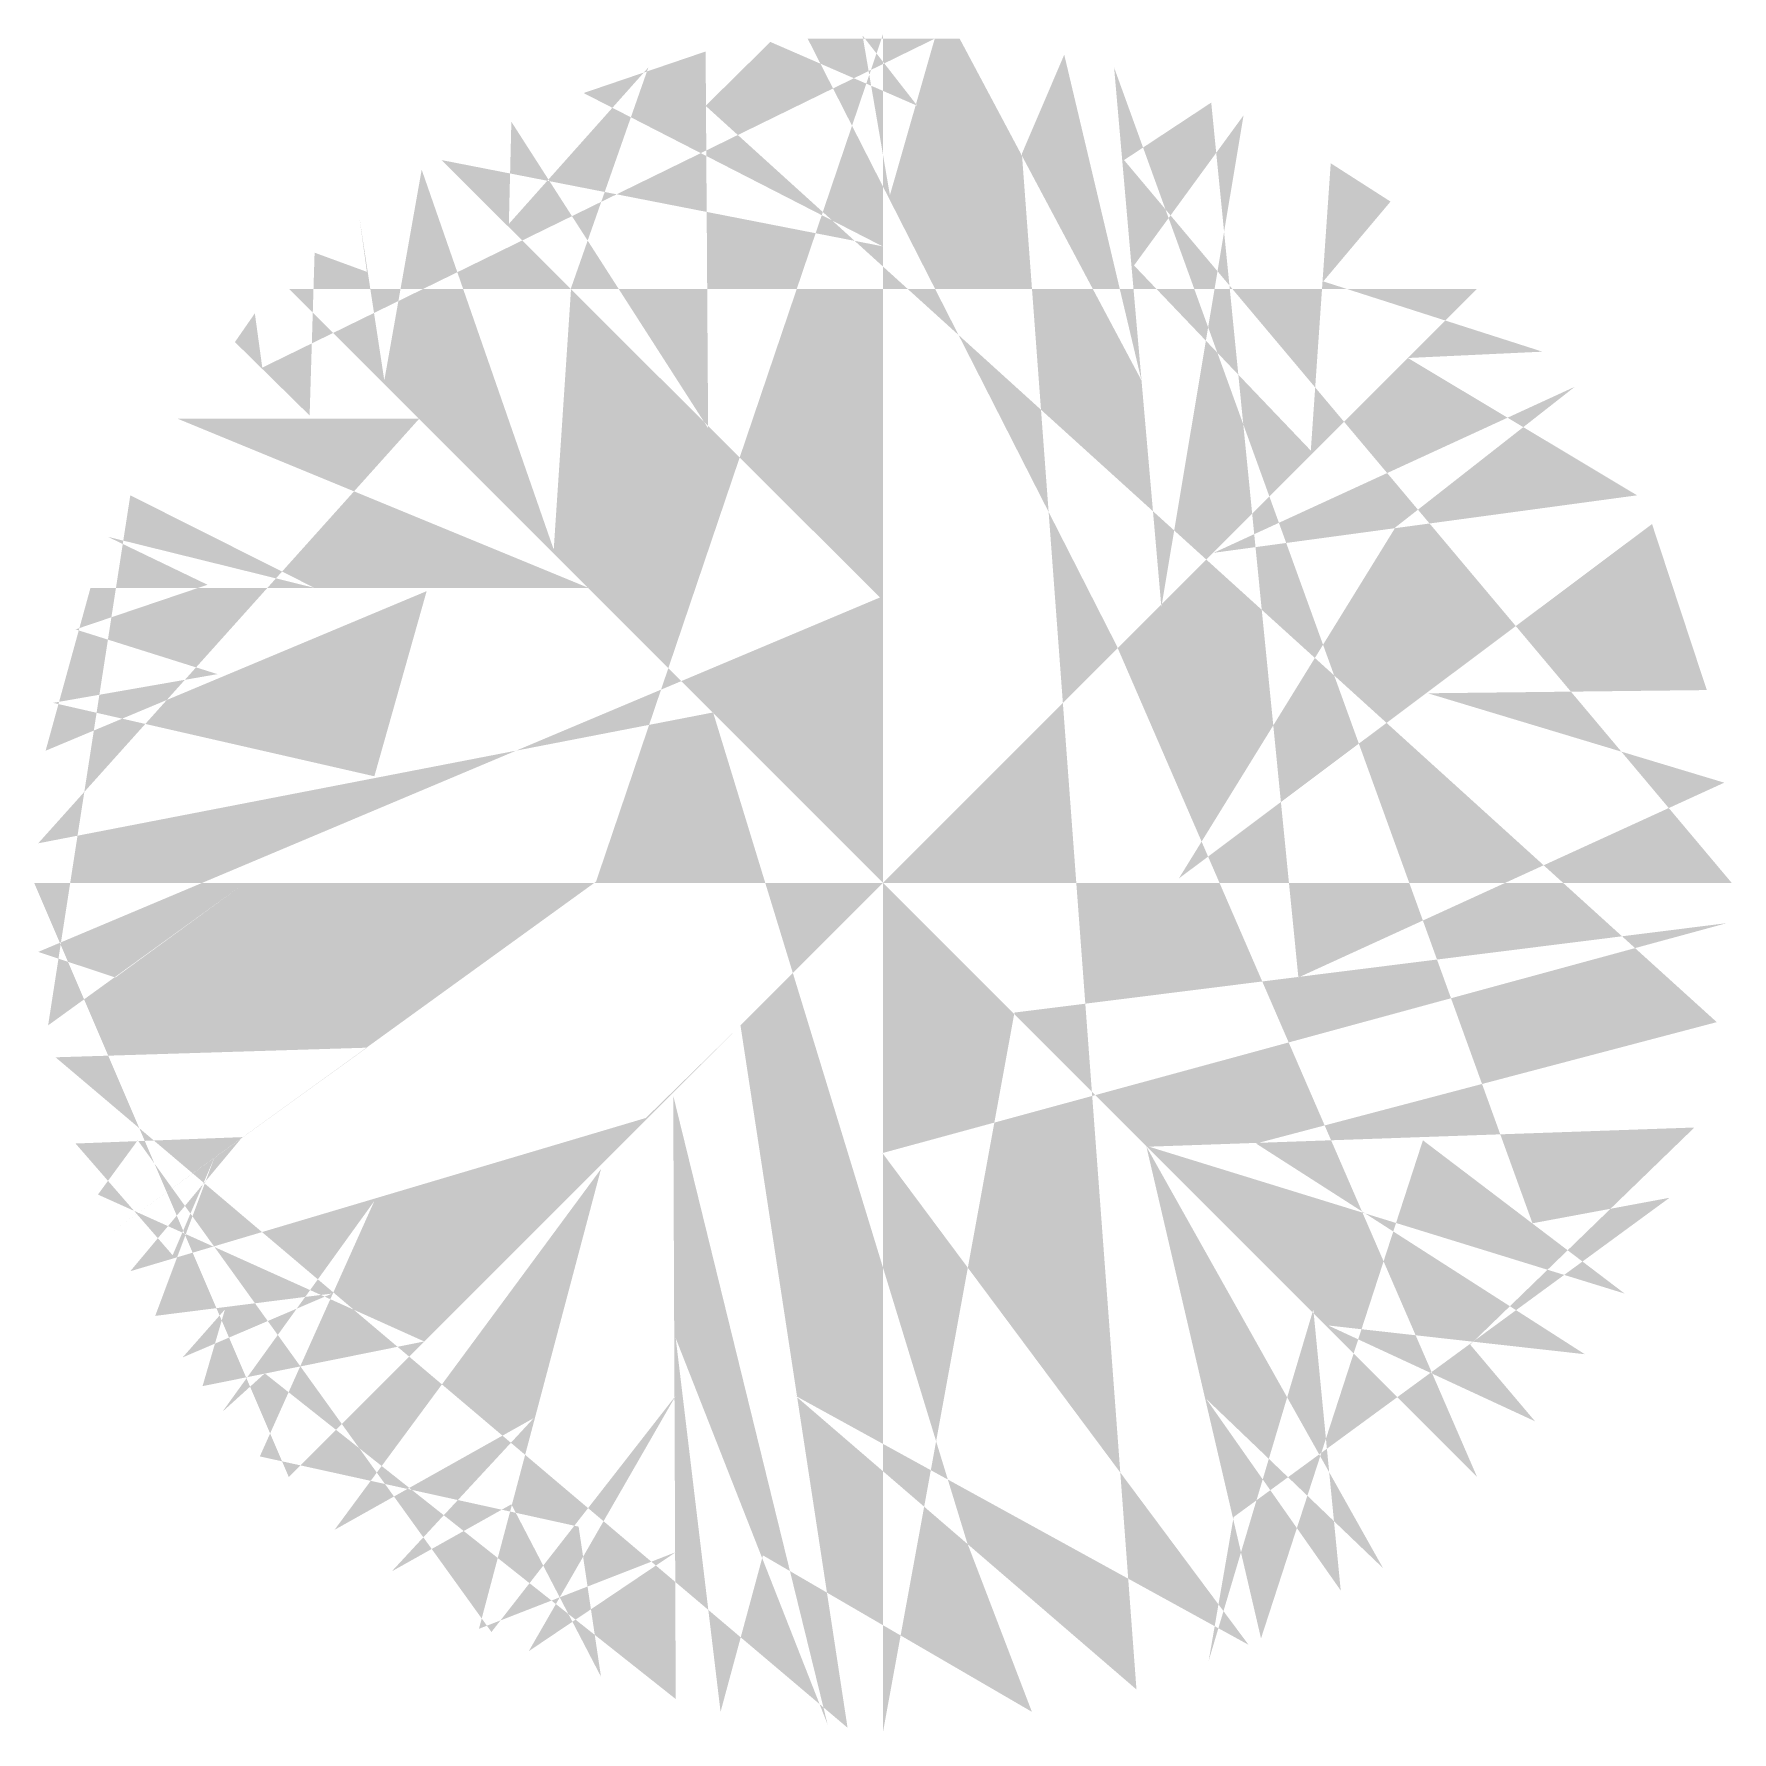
# Model space of a CAD drawing. Header units: inches. Extents: x 1352 to 5457, y 84 to 1168.
# Drawn here: x 1448.2575 to 1448.5951, y 188.6258 to 188.9634 of the extents above; entities that cross this region are included whole.
import ezdxf

# ---------------------------------------------------------------- set-up
doc = ezdxf.new("R2010")
doc.units = ezdxf.units.IN
doc.header["$MEASUREMENT"] = 0
doc.layers.add('CILL', color=250, linetype='Continuous', lineweight=9)

msp = doc.modelspace()

# ---------------------------------------------------------------- hatches: boundary and pattern name
at = {"layer": 'CILL'}
h = msp.add_hatch(color=256, dxfattribs=at)
h.set_gradient(color1=(255, 255, 0), color2=(179, 179, 0), one_color=1, tint=0.35)
edge = h.paths.add_edge_path(flags=17)
edge.add_arc((1448.42634, 188.79463), 0.16875, 0, 360)
edge = h.paths.add_edge_path(flags=17)
edge.add_arc((1448.42634, 188.79463), 0.16875, 0, 360)
edge = h.paths.add_edge_path(flags=16)
edge.add_line((1448.25759, 188.79463), (1448.59509, 188.79463))
edge = h.paths.add_edge_path(flags=16)
edge.add_line((1448.54446, 188.91276), (1448.30821, 188.67651))
edge = h.paths.add_edge_path(flags=16)
edge.add_line((1448.54446, 188.67651), (1448.30821, 188.91276))
edge = h.paths.add_edge_path(flags=16)
edge.add_line((1448.41137, 188.96249), (1448.47277, 188.84187))
edge = h.paths.add_edge_path(flags=16)
edge.add_line((1448.47772, 188.89456), (1448.44158, 188.96249))
edge = h.paths.add_edge_path(flags=16)
edge.add_line((1448.45395, 188.93963), (1448.46237, 188.95931))
edge = h.paths.add_edge_path(flags=16)
edge.add_line((1448.4089, 188.6927), (1448.47673, 188.63429))
edge = h.paths.add_edge_path(flags=16)
edge.add_line((1448.42623, 188.74094), (1448.49901, 188.64318))
edge = h.paths.add_edge_path(flags=16)
edge.add_line((1448.45247, 188.76887), (1448.59408, 188.78665))
edge = h.paths.add_edge_path(flags=16)
edge.add_line((1448.42634, 188.96338), (1448.42634, 188.62588))
edge = h.paths.add_edge_path(flags=16)
edge.add_line((1448.27273, 188.72507), (1448.36928, 188.7949))
edge = h.paths.add_edge_path(flags=16)
edge.add_line((1448.26183, 188.75998), (1448.32373, 188.76189))
edge = h.paths.add_edge_path(flags=16)
edge.add_line((1448.398, 188.76633), (1448.41929, 188.62668))
edge = h.paths.add_edge_path(flags=16)
edge.add_line((1448.27669, 188.71745), (1448.37919, 188.74792))
edge = h.paths.add_edge_path(flags=16)
edge.add_line((1448.2658, 188.74284), (1448.29897, 188.74411))
edge = h.paths.add_edge_path(flags=0)
edge.add_line((1448.29352, 188.74031), (1448.28511, 188.72063))
edge = h.paths.add_edge_path(flags=16)
edge.add_line((1448.3168, 188.71301), (1448.28164, 188.70857))
edge = h.paths.add_edge_path(flags=16)
edge.add_line((1448.2955, 188.70984), (1448.28709, 188.70031))
edge = h.paths.add_edge_path(flags=16)
edge.add_line((1448.33512, 188.70349), (1448.29105, 188.6946))
edge = h.paths.add_edge_path(flags=16)
edge.add_line((1448.27817, 188.74348), (1448.27025, 188.73269))
edge = h.paths.add_edge_path(flags=16)
edge.add_line((1448.38513, 188.6927), (1448.34849, 188.64572))
edge = h.paths.add_edge_path(flags=16)
edge.add_line((1448.38513, 188.66159), (1448.35591, 188.64191))
edge = h.paths.add_edge_path(flags=16)
edge.add_line((1448.37027, 188.73777), (1448.34601, 188.64636))
edge = h.paths.add_edge_path(flags=16)
edge.add_line((1448.3569, 188.68825), (1448.31729, 188.66603))
edge = h.paths.add_edge_path(flags=16)
edge.add_line((1448.35245, 188.67111), (1448.32868, 188.65778))
edge = h.paths.add_edge_path(flags=16)
edge.add_line((1448.36582, 188.66667), (1448.37027, 188.63683))
edge = h.paths.add_edge_path(flags=16)
edge.add_line((1448.32521, 188.73142), (1448.30244, 188.68063))
edge = h.paths.add_edge_path(flags=16)
edge.add_line((1448.30343, 188.69714), (1448.29501, 188.68952))
edge = h.paths.add_edge_path(flags=16)
edge.add_line((1448.38463, 188.75237), (1448.38513, 188.63239))
edge = h.paths.add_edge_path(flags=16)
edge.add_line((1448.38513, 188.70412), (1448.41533, 188.62731))
edge = h.paths.add_edge_path(flags=16)
edge.add_line((1448.40246, 188.66096), (1448.39404, 188.62985))
edge = h.paths.add_edge_path(flags=16)
edge.add_line((1448.4084, 188.64636), (1448.39998, 188.62922))
edge = h.paths.add_edge_path(flags=16)
edge.add_line((1448.44306, 188.6635), (1448.45594, 188.62985))
edge = h.paths.add_edge_path(flags=16)
edge.add_line((1448.44999, 188.64509), (1448.43712, 188.62731))
edge = h.paths.add_edge_path(flags=16)
edge.add_line((1448.25837, 188.80252), (1448.39256, 188.82854))
edge = h.paths.add_edge_path(flags=16)
edge.add_line((1448.2861, 188.88694), (1448.33413, 188.88694))
edge = h.paths.add_edge_path(flags=16)
edge.add_line((1448.26877, 188.8533), (1448.3678, 188.8533))
edge = h.paths.add_edge_path(flags=16)
edge.add_line((1448.33561, 188.85266), (1448.25985, 188.82093))
edge = h.paths.add_edge_path(flags=17)
edge.add_line((1448.26134, 188.83045), (1448.32521, 188.81585))
edge = h.paths.add_edge_path(flags=0)
edge.add_line((1448.2658, 188.84505), (1448.29402, 188.83616))
edge = h.paths.add_edge_path(flags=17)
edge.add_line((1448.27223, 188.86346), (1448.29204, 188.85393))
edge = h.paths.add_edge_path(flags=16)
edge.add_line((1448.27669, 188.87171), (1448.31333, 188.8533))
edge = h.paths.add_edge_path(flags=16)
edge.add_line((1448.29897, 188.79426), (1448.26035, 188.76633))
edge = h.paths.add_edge_path(flags=16)
edge.add_line((1448.25837, 188.78093), (1448.27372, 188.77585))
edge = h.paths.add_edge_path(flags=16)
edge.add_line((1448.33858, 188.93836), (1448.42573, 188.8514))
edge = h.paths.add_edge_path(flags=16)
edge.add_line((1448.36681, 188.95169), (1448.42623, 188.92122))
edge = h.paths.add_edge_path(flags=16)
edge.add_line((1448.39157, 188.88504), (1448.39107, 188.95995))
edge = h.paths.add_edge_path(flags=16)
edge.add_line((1448.35195, 188.92567), (1448.35245, 188.94598))
edge = h.paths.add_edge_path(flags=16)
edge.add_line((1448.36433, 188.91297), (1448.37968, 188.95677))
edge = h.paths.add_edge_path(flags=17)
edge.add_line((1448.33462, 188.93646), (1448.36087, 188.86092))
edge = h.paths.add_edge_path(flags=16)
edge.add_line((1448.32224, 188.92694), (1448.32719, 188.89456))
edge = h.paths.add_edge_path(flags=16)
edge.add_line((1448.31333, 188.91995), (1448.32373, 188.91614))
edge = h.paths.add_edge_path(flags=16)
edge.add_line((1448.29749, 188.90218), (1448.31234, 188.88758))
edge = h.paths.add_edge_path(flags=16)
edge.add_line((1448.30293, 188.8971), (1448.30145, 188.90789))
edge = h.paths.add_edge_path(flags=16)
edge.add_line((1448.42771, 188.93138), (1448.43662, 188.96249))
edge = h.paths.add_edge_path(flags=16)
edge.add_line((1448.43316, 188.94915), (1448.42227, 188.96312))
edge = h.paths.add_edge_path(flags=16)
edge.add_line((1448.39107, 188.94915), (1448.40394, 188.96185))
edge = h.paths.add_edge_path(flags=16)
edge.add_line((1448.5005, 188.74284), (1448.5921, 188.76697))
edge = h.paths.add_edge_path(flags=16)
edge.add_line((1448.51486, 188.70666), (1448.56586, 188.70095))
edge = h.paths.add_edge_path(flags=16)
edge.add_line((1448.54308, 188.70285), (1448.55596, 188.68762))
edge = h.paths.add_edge_path(flags=16)
edge.add_line((1448.47921, 188.74221), (1448.58765, 188.74602))
edge = h.paths.add_edge_path(flags=16)
edge.add_line((1448.53368, 188.74348), (1448.57378, 188.71301))
edge = h.paths.add_edge_path(flags=16)
edge.add_line((1448.47871, 188.74221), (1448.50149, 188.64445))
edge = h.paths.add_edge_path(flags=16)
edge.add_line((1448.4906, 188.69206), (1448.52575, 188.65842))
edge = h.paths.add_edge_path(flags=16)
edge.add_line((1448.51189, 188.70984), (1448.51734, 188.65397))
edge = h.paths.add_edge_path(flags=16)
edge.add_line((1448.49604, 188.66857), (1448.49109, 188.64001))
edge = h.paths.add_edge_path(flags=16)
edge.add_line((1448.55546, 188.72698), (1448.5827, 188.73205))
edge = h.paths.add_edge_path(flags=16)
edge.add_line((1448.48168, 188.84949), (1448.47228, 188.95677))
edge = h.paths.add_edge_path(flags=16)
edge.add_line((1448.47624, 188.91741), (1448.49802, 188.94725))
edge = h.paths.add_edge_path(flags=16)
edge.add_line((1448.51535, 188.93773), (1448.51139, 188.8806))
edge = h.paths.add_edge_path(flags=16)
edge.add_line((1448.51387, 188.91424), (1448.52724, 188.93011))
edge = h.paths.add_edge_path(flags=16)
edge.add_line((1448.5307, 188.89901), (1448.55744, 188.90027))
edge = h.paths.add_edge_path(flags=16)
edge.add_line((1448.49208, 188.86028), (1448.57626, 188.87171))
edge = h.paths.add_edge_path(flags=16)
edge.add_line((1448.52823, 188.86536), (1448.56388, 188.89329))
edge = h.paths.add_edge_path(flags=16)
edge.add_line((1448.57923, 188.866), (1448.48515, 188.79553))
edge = h.paths.add_edge_path(flags=16)
edge.add_line((1448.53467, 188.83235), (1448.59012, 188.83299))
edge = h.paths.add_edge_path(flags=16)
edge.add_line((1448.50892, 188.77585), (1448.59359, 188.81458))
edge = h.paths.add_edge_path(flags=16)
edge.add_line((1448.47426, 188.93836), (1448.49159, 188.94979))
edge = h.paths.add_edge_path()
edge.add_line((1448.47426, 188.93836), (1448.49159, 188.94979))
edge.add_line((1448.50892, 188.77585), (1448.59359, 188.81458))
edge.add_line((1448.53467, 188.83235), (1448.59012, 188.83299))
edge.add_line((1448.57923, 188.866), (1448.48515, 188.79553))
edge.add_line((1448.52823, 188.86536), (1448.56388, 188.89329))
edge.add_line((1448.49208, 188.86028), (1448.57626, 188.87171))
edge.add_line((1448.5307, 188.89901), (1448.55744, 188.90027))
edge.add_line((1448.51387, 188.91424), (1448.52724, 188.93011))
edge.add_line((1448.51535, 188.93773), (1448.51139, 188.8806))
edge.add_line((1448.47624, 188.91741), (1448.49802, 188.94725))
edge.add_line((1448.48168, 188.84949), (1448.47228, 188.95677))
edge.add_line((1448.55546, 188.72698), (1448.5827, 188.73205))
edge.add_line((1448.49604, 188.66857), (1448.49109, 188.64001))
edge.add_line((1448.51189, 188.70984), (1448.51734, 188.65397))
edge.add_line((1448.4906, 188.69206), (1448.52575, 188.65842))
edge.add_line((1448.47871, 188.74221), (1448.50149, 188.64445))
edge.add_line((1448.53368, 188.74348), (1448.57378, 188.71301))
edge.add_line((1448.47921, 188.74221), (1448.58765, 188.74602))
edge.add_line((1448.54308, 188.70285), (1448.55596, 188.68762))
edge.add_line((1448.51486, 188.70666), (1448.56586, 188.70095))
edge.add_line((1448.5005, 188.74284), (1448.5921, 188.76697))
edge.add_line((1448.39107, 188.94915), (1448.40394, 188.96185))
edge.add_line((1448.43316, 188.94915), (1448.42227, 188.96312))
edge.add_line((1448.42771, 188.93138), (1448.43662, 188.96249))
edge.add_line((1448.30293, 188.8971), (1448.30145, 188.90789))
edge.add_line((1448.29749, 188.90218), (1448.31234, 188.88758))
edge.add_line((1448.31333, 188.91995), (1448.32373, 188.91614))
edge.add_line((1448.32224, 188.92694), (1448.32719, 188.89456))
edge.add_line((1448.33462, 188.93646), (1448.36087, 188.86092))
edge.add_line((1448.36433, 188.91297), (1448.37968, 188.95677))
edge.add_line((1448.35195, 188.92567), (1448.35245, 188.94598))
edge.add_line((1448.39157, 188.88504), (1448.39107, 188.95995))
edge.add_line((1448.36681, 188.95169), (1448.42623, 188.92122))
edge.add_line((1448.33858, 188.93836), (1448.42573, 188.8514))
edge.add_line((1448.25837, 188.78093), (1448.27372, 188.77585))
edge.add_line((1448.29897, 188.79426), (1448.26035, 188.76633))
edge.add_line((1448.27669, 188.87171), (1448.31333, 188.8533))
edge.add_line((1448.27223, 188.86346), (1448.29204, 188.85393))
edge.add_line((1448.2658, 188.84505), (1448.29402, 188.83616))
edge.add_line((1448.26134, 188.83045), (1448.32521, 188.81585))
edge.add_line((1448.33561, 188.85266), (1448.25985, 188.82093))
edge.add_line((1448.26877, 188.8533), (1448.3678, 188.8533))
edge.add_line((1448.2861, 188.88694), (1448.33413, 188.88694))
edge.add_line((1448.25837, 188.80252), (1448.39256, 188.82854))
edge.add_line((1448.44306, 188.6635), (1448.45594, 188.62985))
edge.add_line((1448.40246, 188.66096), (1448.39404, 188.62985))
edge.add_line((1448.38513, 188.70412), (1448.41533, 188.62731))
edge.add_line((1448.38463, 188.75237), (1448.38513, 188.63239))
edge.add_line((1448.30343, 188.69714), (1448.29501, 188.68952))
edge.add_line((1448.32521, 188.73142), (1448.30244, 188.68063))
edge.add_line((1448.36582, 188.66667), (1448.37027, 188.63683))
edge.add_line((1448.35245, 188.67111), (1448.32868, 188.65778))
edge.add_line((1448.3569, 188.68825), (1448.31729, 188.66603))
edge.add_line((1448.37027, 188.73777), (1448.34601, 188.64636))
edge.add_line((1448.38513, 188.66159), (1448.35591, 188.64191))
edge.add_line((1448.38513, 188.6927), (1448.34849, 188.64572))
edge.add_line((1448.27817, 188.74348), (1448.27025, 188.73269))
edge.add_line((1448.33512, 188.70349), (1448.29105, 188.6946))
edge.add_line((1448.2955, 188.70984), (1448.28709, 188.70031))
edge.add_line((1448.3168, 188.71301), (1448.28164, 188.70857))
edge.add_line((1448.29352, 188.74031), (1448.28511, 188.72063))
edge.add_line((1448.2658, 188.74284), (1448.29897, 188.74411))
edge.add_line((1448.27669, 188.71745), (1448.37919, 188.74792))
edge.add_line((1448.398, 188.76633), (1448.41929, 188.62668))
edge.add_line((1448.26183, 188.75998), (1448.32373, 188.76189))
edge.add_line((1448.27273, 188.72507), (1448.36928, 188.7949))
edge.add_line((1448.42634, 188.96338), (1448.42634, 188.62588))
edge.add_line((1448.45247, 188.76887), (1448.59408, 188.78665))
edge.add_line((1448.42623, 188.74094), (1448.49901, 188.64318))
edge.add_line((1448.4089, 188.6927), (1448.47673, 188.63429))
edge.add_line((1448.45395, 188.93963), (1448.46237, 188.95931))
edge.add_line((1448.47772, 188.89456), (1448.44158, 188.96249))
edge.add_line((1448.41137, 188.96249), (1448.47277, 188.84187))
edge.add_line((1448.54446, 188.67651), (1448.30821, 188.91276))
edge.add_line((1448.54446, 188.91276), (1448.30821, 188.67651))
edge.add_line((1448.25759, 188.79463), (1448.59509, 188.79463))

doc.saveas('drawing.dxf')
